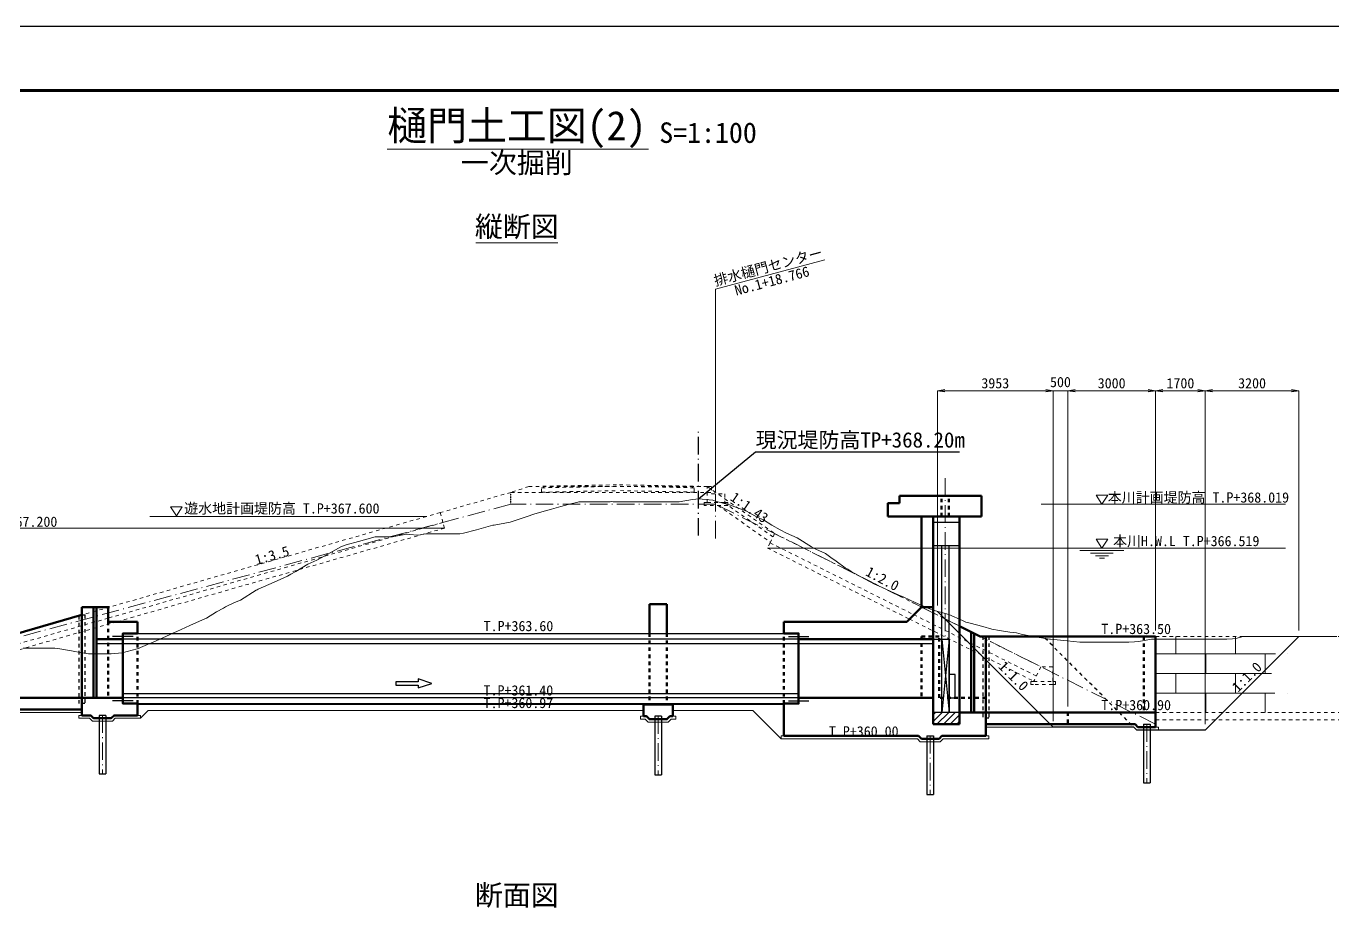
# Model space of a CAD drawing. Header units: millimetres. Extents: x 604133 to 1296463, y 247237 to 595748.
# Drawn here: x 740917 to 785585, y 276508 to 306637 of the extents above; entities that cross this region are included whole.
import ezdxf
from ezdxf.enums import TextEntityAlignment as Align

# ---------------------------------------------------------------- set-up
doc = ezdxf.new("R2010")
doc.units = ezdxf.units.MM
doc.header["$LTSCALE"] = 100
doc.header["$PDSIZE"] = 300
for name, pattern in [('56301', [0.5, 0.25, -0.25]), ('SXF_一点短鎖線', [9.25, 6, -1.5, 0.25, -1.5]), ('SXF_跳び破線', [12, 6, -6])]:
    doc.linetypes.add(name, pattern=pattern)
doc.layers.get('Defpoints').update_dxf_attribs({"color": 153})
for name, color, linetype, lineweight in [('D-BGD', 7, 'Continuous', 13), ('D-BMK', 2, 'SXF_一点短鎖線', 13), ('D-BYP-STR1', 2, 'Continuous', 13), ('D-BYP-STR3', 2, 'Continuous', 13), ('D-BYP-STR4', 6, 'Continuous', 25), ('D-BYP-STR6', 2, 'SXF_一点短鎖線', 13), ('D-BYP-STR7', 2, 'Continuous', 13), ('D-BYP-STR8', 150, 'Continuous', 25), ('D-STR', 1, 'Continuous', 50), ('D-STR-DIM', 7, 'Continuous', 13), ('D-STR-HTXT', 7, 'Continuous', 13), ('D-STR-STR7', 4, 'Continuous', 25), ('D-STR-TXT', 7, 'Continuous', 13), ('D-TTL', 2, 'Continuous', 140), ('D-TTL-LINE', 7, 'Continuous', 13), ('D-TTL-TXT', 7, 'Continuous', 13)]:
    doc.layers.add(name, color=color, linetype=linetype, lineweight=lineweight)
doc.styles.add('MS ゴシック', font='MS Gothic.ttf')
doc.styles.add('YOKO_GOTHIC', font='MS Gothic.ttf')
doc.styles.add('ＭＳ ゴシック', font='MS Gothic.ttf')
doc.dimstyles.new('DIM-100-F', dxfattribs={"dimscale": 100, "dimtxt": 3.5, "dimasz": 2.5, "dimexe": 0, "dimexo": 2, "dimgap": 0.8, "dimtad": 1, "dimdec": 0, "dimzin": 0, "dimdsep": 46, "dimtxsty": 'MS ゴシック', "dimblk": 'OPEN', "dimcen": 0.1, "dimclrd": 256, "dimclre": 256, "dimclrt": 256, "dimaunit": 1, "dimadec": 4, "dimazin": 0, "dimtfac": 1, "dimtdec": 0, "dimtmove": 2, "dimatfit": 3, "dimldrblk": 'OPEN', "dimfxl": 1, "dimtolj": 1, "dimtzin": 0, "dimlwd": -1, "dimlwe": -1, "dimarcsym": 2})

# ---------------------------------------------------------------- blocks, each defined once
blk = doc.blocks.new('_Open')
at = {"color": 0, "linetype": 'ByBlock', "lineweight": -2}
for p, q in [((-1, 0.17), (0, 0)), ((-1, -0.17), (0, 0)), ((0, 0), (-1, 0))]:
    blk.add_line(p, q, dxfattribs=at)
blk = doc.blocks.new('*D46')
at = {"layer": 'D-STR-DIM', "transparency": 16777216}
for p, q in [((779523, 285985), (779523, 294178)), ((779773, 294178), (780973, 294178)), ((781223, 282785), (781223, 294178))]:
    blk.add_line(p, q, dxfattribs=at)
at = {"layer": 'Defpoints', "color": 0, "transparency": 16777216}
for p in [(781223, 294178), (779523, 285785), (781223, 282585)]:
    blk.add_point(p, dxfattribs=at)
at = {"layer": 'D-STR-DIM', "transparency": 16777216, "xscale": 250, "yscale": 250, "zscale": 250, "rotation": 180}
blk.add_blockref('_Open', (779523, 294178), dxfattribs=at)
at = {"layer": 'D-STR-DIM', "transparency": 16777216, "xscale": 250, "yscale": 250, "zscale": 250}
blk.add_blockref('_Open', (781223, 294178), dxfattribs=at)
at = {"layer": 'D-STR-DIM', "transparency": 16777216, "insert": (780373, 294433), "char_height": 350, "attachment_point": 5, "style": 'MS ゴシック'}
blk.add_mtext('\\A1;1700', dxfattribs=at)
blk = doc.blocks.new('*D47')
at = {"layer": 'D-STR-DIM', "transparency": 16777216}
for p, q in [((781223, 282785), (781223, 294178)), ((781473, 294178), (784173, 294178)), ((784423, 285985), (784423, 294178))]:
    blk.add_line(p, q, dxfattribs=at)
at = {"layer": 'Defpoints', "color": 0, "transparency": 16777216}
for p in [(784423, 294178), (784423, 285785), (781223, 282585)]:
    blk.add_point(p, dxfattribs=at)
at = {"layer": 'D-STR-DIM', "transparency": 16777216, "xscale": 250, "yscale": 250, "zscale": 250, "rotation": 180}
blk.add_blockref('_Open', (781223, 294178), dxfattribs=at)
at = {"layer": 'D-STR-DIM', "transparency": 16777216, "xscale": 250, "yscale": 250, "zscale": 250}
blk.add_blockref('_Open', (784423, 294178), dxfattribs=at)
at = {"layer": 'D-STR-DIM', "transparency": 16777216, "insert": (782823, 294433), "char_height": 350, "attachment_point": 5, "style": 'MS ゴシック'}
blk.add_mtext('\\A1;3200', dxfattribs=at)
blk = doc.blocks.new('*D318')
at = {"layer": 'D-STR-DIM', "transparency": 16777216}
for p, q in [((776523, 283385), (776523, 294178)), ((779273, 294178), (776773, 294178)), ((779523, 285985), (779523, 294178))]:
    blk.add_line(p, q, dxfattribs=at)
at = {"layer": 'Defpoints', "color": 0, "transparency": 16777216}
for p in [(776523, 294178), (779523, 285785, 354000), (776523, 283185, 354000)]:
    blk.add_point(p, dxfattribs=at)
at = {"layer": 'D-STR-DIM', "transparency": 16777216, "xscale": 250, "yscale": 250, "zscale": 250, "rotation": 180}
blk.add_blockref('_Open', (776523, 294178), dxfattribs=at)
at = {"layer": 'D-STR-DIM', "transparency": 16777216, "xscale": 250, "yscale": 250, "zscale": 250}
blk.add_blockref('_Open', (779523, 294178), dxfattribs=at)
at = {"layer": 'D-STR-DIM', "transparency": 16777216, "insert": (778023, 294433), "char_height": 350, "attachment_point": 5, "style": 'MS ゴシック'}
blk.add_mtext('\\A1;3000', dxfattribs=at)
blk = doc.blocks.new('*D319')
at = {"layer": 'D-STR-DIM', "transparency": 16777216}
for p, q in [((775773, 294178), (775523, 294178)), ((776023, 282885), (776023, 294178)), ((776523, 294178), (776023, 294178)), ((776523, 283385), (776523, 294178)), ((776773, 294178), (777023, 294178))]:
    blk.add_line(p, q, dxfattribs=at)
at = {"layer": 'Defpoints', "color": 0, "transparency": 16777216}
for p in [(776023, 294178), (776523, 283185, 354000), (776023, 282685, 354000)]:
    blk.add_point(p, dxfattribs=at)
at = {"layer": 'D-STR-DIM', "transparency": 16777216, "xscale": 250, "yscale": 250, "zscale": 250}
blk.add_blockref('_Open', (776023, 294178), dxfattribs=at)
at = {"layer": 'D-STR-DIM', "transparency": 16777216, "xscale": 250, "yscale": 250, "zscale": 250, "rotation": 180}
blk.add_blockref('_Open', (776523, 294178), dxfattribs=at)
at = {"layer": 'D-STR-DIM', "transparency": 16777216, "insert": (776273, 294473), "char_height": 350, "attachment_point": 5, "style": 'MS ゴシック'}
blk.add_mtext('\\A1;500', dxfattribs=at)
blk = doc.blocks.new('*D320')
at = {"layer": 'D-STR-DIM', "transparency": 16777216}
for p, q in [((772070, 286839), (772070, 294178)), ((775773, 294178), (772320, 294178)), ((776023, 282885), (776023, 294178))]:
    blk.add_line(p, q, dxfattribs=at)
at = {"layer": 'Defpoints', "color": 0, "transparency": 16777216}
for p in [(772070, 294178), (772070, 286639, 354000), (776023, 282685, 354000)]:
    blk.add_point(p, dxfattribs=at)
at = {"layer": 'D-STR-DIM', "transparency": 16777216, "xscale": 250, "yscale": 250, "zscale": 250, "rotation": 180}
blk.add_blockref('_Open', (772070, 294178), dxfattribs=at)
at = {"layer": 'D-STR-DIM', "transparency": 16777216, "xscale": 250, "yscale": 250, "zscale": 250}
blk.add_blockref('_Open', (776023, 294178), dxfattribs=at)
at = {"layer": 'D-STR-DIM', "transparency": 16777216, "insert": (774046, 294433), "char_height": 350, "attachment_point": 5, "style": 'MS ゴシック'}
blk.add_mtext('\\A1;3953', dxfattribs=at)

msp = doc.modelspace()

# ---------------------------------------------------------------- hatches: boundary and pattern name
at = {"layer": 'D-BYP-STR1'}
h = msp.add_hatch(dxfattribs=at)
h.set_pattern_fill('ANSI31', color=256, scale=50)
h.set_pattern_definition([(45, (694537.68, 478495.27), (-112.2532, 112.2532), [])])
h.paths.add_polyline_path([(772822.9, 282785.5), (772822.9, 283185.5), (771922.9, 283185.5), (771922.9, 282785.5)])
at = {"layer": 'D-BYP-STR3', "linetype": 'SXF_跳び破線', "ltscale": 0.2}
h = msp.add_hatch(dxfattribs=at)
h.set_pattern_fill('AR-BRSTD', color=256, scale=10, angle=180)
h.set_pattern_definition([(180, (-130114.2, 0), (-8e-14, -677.418), []), (270, (-130114.2, 0), (1016, -677.418), [677.418, -677.418])])
edge = h.paths.add_edge_path()
edge.add_line((779522.9, 283185.5), (784039.2, 283185.5))
edge.add_arc((785279.4, 284485.5), 1796.7, 133.65213, 226.34787, ccw=False)
edge.add_line((784039.2, 285785.5), (779522.9, 285785.5))
edge.add_line((779522.9, 285785.5), (779522.9, 283185.5))

# ---------------------------------------------------------------- linework, layer by layer
at = {"layer": 'D-BGD', "linetype": 'Continuous', "lineweight": 13, "elevation": 354000}
msp.add_lwpolyline([(785725.2, 285785.5), (785393.5, 285785.5), (785148.5, 285785.5), (784967.3, 285785.5), (784571.8, 285785.5), (784350, 285785.5), (783995.1, 285785.5), (783963.9, 285785.5), (783418.4, 285785.5), (782960.5, 285785.5), (782885.1, 285785.5), (782841.7, 285785.5), (782518.9, 285785.5), (782265, 285716.2), (782152.7, 285705), (781957.1, 285685.5), (781688.3, 285685.5), (781325.1, 285685.5), (781111.6, 285685.5), (780953.7, 285685.5), (780534.9, 285685.5), (779969, 285685.5), (779958.2, 285685.5), (779950.3, 285685.5), (779381.5, 285685.5), (778946.9, 285610.1), (778804.8, 285599.6), (778612.9, 285585.5), (778228.1, 285585.5), (777943.5, 285585.5), (777651.4, 285585.5), (777256.7, 285585.5), (777074.7, 285585.5), (776940.1, 285585.5), (776498, 285629.5), (775936.7, 285685.5), (775921.3, 285687), (775900.6, 285689.1), (775344.6, 285785.5), (774933.3, 285856.8), (774767.9, 285901.9), (774544.5, 285924.2), (774191.2, 285985.5), (773929.9, 286030.8), (773614.5, 286116.9), (773188.4, 286233.3), (773037.8, 286274.4), (772926.5, 286324.1), (772461.1, 286531.8), (771923.1, 286678.8), (771884.4, 286693.2), (771832.2, 286712.6), (771307.7, 286946.8), (770919.7, 287120.1), (770731, 287204.3), (770476.1, 287318.1), (770154.3, 287461.7), (769916.3, 287568), (769577.6, 287753), (769120, 288002.9), (769000.9, 288076.7), (768912.9, 288131.3), (768602.6, 288354.5), (768424.3, 288482.9), (768236.4, 288618), (767909.5, 288764), (767847.6, 288797.8), (767763.9, 288843.5), (767270.9, 289149.1), (766906.1, 289312), (766694.2, 289427.7), (766407.8, 289584.1), (766117.5, 289764.1), (765902.7, 289860), (765540.8, 290057.6), (765051.6, 290239.9), (764964.1, 290279), (764899.3, 290296.7), (764484.9, 290409.8), (764387.4, 290436.5), (763895.8, 290485.5), (763810.7, 290477), (763695.5, 290465.5), (763234, 290385.5), (762892.4, 290385.5), (762657.3, 290385.5), (762339.4, 290385.5), (762080.6, 290385.5), (761889, 290385.5), (761503.9, 290385.5), (760983.3, 290385.5), (760927.2, 290389.6), (760885.6, 290385.5), (760350.5, 290385.5), (760179.6, 290385.5), (759882.2, 290385.5), (759813.3, 290385.5), (759773.8, 290374.7), (759447.1, 290285.5), (759197.1, 290217.2), (758878.8, 290130.3), (758620.4, 290059.7), (758271, 289964.3), (758043.7, 289885.5), (757875.4, 289827.1), (757467, 289685.5), (756914.9, 289589.7), (756890.3, 289585.5), (756872, 289582.3), (756313.6, 289429.8), (755868.6, 289308.3), (755736.9, 289285.5), (755558.8, 289285.5), (755160.2, 289285.5), (754865.2, 289285.5), (754686.3, 289285.5), (754583.5, 289285.5), (754320.1, 289239.8), (754006.8, 289271), (753953.9, 289276.3), (753861.8, 289260.3), (753430.1, 289185.5), (752858.4, 289185.5), (752853.4, 289185), (752846.5, 289183.1), (752276.7, 289027.5), (751855, 288912.4), (751700, 288854.6), (751490.4, 288740.1), (751123.3, 288539.6), (750851.6, 288391.3), (750546.6, 288255.1), (750134.3, 287999.5), (749969.9, 287909.7), (749848.2, 287843.3), (749393.2, 287640.1), (748844.8, 287395.3), (748816.5, 287379.8), (748778.2, 287358.9), (748239.8, 287025.2), (748094.4, 286960.3), (747841.4, 286847.3), (747728.1, 286796.8), (747663.1, 286749.9), (747422, 286618.3), (747086.4, 286410.2), (746838, 286299.3), (746509.7, 286152.7), (746065.9, 285954.6), (745933, 285895.3), (745834.6, 285851.4), (745356.3, 285637.8), (744831.2, 285403.4), (744779.6, 285380.3), (744709.8, 285361.3), (744202.9, 285222.8), (743827.8, 285185.5), (743626.2, 285185.5), (743353.7, 285185.5), (743049.5, 285185.5), (742824.4, 285224.5), (742472.8, 285285.5), (741997.5, 285367.9), (741896.1, 285378), (741821, 285385.5), (741502.4, 285385.5), (741319.4, 285385.5), (741136.2, 285385.5), (740817.6, 285385.5)], dxfattribs=at)
at = {"layer": 'D-BMK', "linetype": 'SXF_一点短鎖線'}
for p, q in [((764484.9, 289127.4, 354000), (764484.9, 292771.7, 354000)), ((772334.3, 291190.5, 354000), (772334.3, 285685.5, 354000)), ((743522.9, 283085.5, 354000), (743522.9, 281085.5, 354000)), ((762522.9, 283055.5, 354000), (762522.9, 281055.5, 354000)), ((779222.9, 282785.5, 354000), (779222.9, 280785.5, 354000)), ((771822.9, 282385.5, 354000), (771822.9, 280385.5, 354000))]:
    msp.add_line(p, q, dxfattribs=at)
at = {"layer": 'D-BYP-STR1', "lineweight": 25}
for p, q in [((772222.9, 285685.5, 354000), (772472.9, 283185.5, 354000)), ((772472.9, 285685.5, 354000), (772222.9, 283185.5, 354000)), ((772672.9, 284485.5, 354000), (772472.9, 284485.5, 354000)), ((772672.9, 283685.5, 354000), (772672.9, 284485.5, 354000)), ((772472.9, 283685.5, 354000), (772672.9, 283685.5, 354000))]:
    msp.add_line(p, q, dxfattribs=at)
at = {"layer": 'D-BYP-STR1', "lineweight": 25, "elevation": 354000}
msp.add_lwpolyline([(772222.9, 283185.5), (772222.9, 285685.5), (772472.9, 285685.5), (772472.9, 283185.5)], close=True, dxfattribs=at)
at = {"layer": 'D-BYP-STR3', "linetype": 'SXF_跳び破線', "ltscale": 0.2}
for p, q in [((758098.5, 290904.5, 354000), (757484.9, 290704.5, 354000)), ((758098.5, 290904.5, 354000), (761148.5, 290965.5, 354000)), ((758098.5, 290904.5, 354000), (764198.5, 290904.5, 354000)), ((758534.9, 290861.6, 354000), (761148.6, 290915.5, 354000)), ((758534.9, 290711.6, 354000), (758534.9, 290861.6, 354000)), ((758598.6, 290862.9, 354000), (758598.6, 290914.5, 354000)), ((764198.5, 290904.5, 354000), (761148.5, 290965.5, 354000)), ((763748.5, 290863.5, 354000), (761148.5, 290915.5, 354000)), ((763698.5, 290864.5, 354000), (763698.5, 290914.5, 354000)), ((763748.5, 290713.5, 354000), (763748.5, 290863.5, 354000)), ((764198.5, 290904.5, 354000), (764798.5, 290485.4, 354000)), ((757484.9, 290704.5, 354000), (755069.3, 290014.3, 354000)), ((757484.9, 290704.5, 354000), (764484.9, 290704.5, 354000)), ((758534.9, 290711.6, 354000), (761148.6, 290765.5, 354000)), ((763748.5, 290713.5, 354000), (761148.5, 290765.5, 354000)), ((764776.5, 290354.5, 354000), (766446.8, 289187.9, 354000)), ((764798.5, 290485.4, 354000), (766501.1, 289296.4, 354000)), ((755069.3, 290014.3, 354000), (743768.4, 286785.5, 354000)), ((755165.5, 289677.8, 354000), (755069.3, 290014.3, 354000)), ((764570.4, 290254.5, 354000), (766356.4, 289007.1, 354000)), ((755165.5, 289677.8, 354000), (743722.9, 286408.5, 354000)), ((755220.4, 289485.5, 354000), (744020.4, 286285.5, 354000)), ((755220.4, 289485.5, 354000), (755165.5, 289677.8, 354000)), ((766501.1, 289296.4, 354000), (771522.9, 286785.5, 354000)), ((743768.4, 286785.5, 354000), (731168.4, 283185.5, 354000)), ((771522.9, 286785.5, 354000), (775607.2, 284743.3, 354000)), ((743722.9, 286408.5, 354000), (731327.7, 282867, 354000)), ((771112.3, 286375.9, 354000), (775361.2, 284251.4, 354000)), ((771261.4, 286524.9, 354000), (775450.7, 284430.3, 354000)), ((744020.4, 286285.5, 354000), (731420.4, 282685.5, 354000)), ((779522.9, 285785.5, 354000), (819822.9, 285785.5, 354000)), ((779522.9, 283185.5, 354000), (819822.9, 283185.5, 354000)), ((779522.9, 282935.5, 354000), (799222.9, 282935.5, 354000))]:
    msp.add_line(p, q, dxfattribs=at)
at = {"layer": 'D-BYP-STR3', "linetype": 'SXF_跳び破線', "ltscale": 0.2, "elevation": 354000}
for points in [[(764348.5, 290654.5), (764798.5, 290654.5), (764798.5, 290354.5), (764198.5, 290354.5), (764198.5, 290904.5), (764348.5, 290904.5)], [(776007.2, 284243.3), (776007.2, 284743.3), (775607.2, 284743.3), (775357.2, 284243.3)]]:
    msp.add_lwpolyline(points, close=True, dxfattribs=at)
for points in [[(764798.5, 290354.5), (764898.5, 290354.5), (764898.5, 290254.5), (764098.5, 290254.5), (764098.5, 290354.5), (764198.5, 290354.5)], [(766501.1, 289296.4), (766344.5, 288983.4), (771261.4, 286524.9)], [(766344.5, 288983.4), (766255.1, 288804.5), (771112.3, 286375.9)], [(776007.2, 284243.3), (776107.2, 284243.3), (776107.2, 284143.3), (776007.2, 284143.3), (775357.2, 284143.3), (775257.2, 284143.3), (775257.2, 284243.3), (775357.2, 284243.3)]]:
    msp.add_lwpolyline(points, dxfattribs=at)
at = {"layer": 'D-BYP-STR4'}
for p, q in [((771922.9, 289685.5, 354000), (772822.9, 289685.5, 354000)), ((743637.9, 283085.5, 354000), (743407.9, 283085.5, 354000)), ((743407.9, 283085.5, 354000), (743407.9, 281085.5, 354000)), ((743637.9, 283085.5, 354000), (743637.9, 281085.5, 354000)), ((762407.9, 283055.5, 354000), (762407.9, 281055.5, 354000)), ((762637.9, 283055.5, 354000), (762407.9, 283055.5, 354000)), ((762637.9, 283055.5, 354000), (762637.9, 281055.5, 354000)), ((779107.9, 282785.5, 354000), (779107.9, 280785.5, 354000)), ((779107.9, 282785.5, 354000), (779337.9, 282785.5, 354000)), ((779337.9, 282785.5, 354000), (779337.9, 280785.5, 354000)), ((771707.9, 282385.5, 354000), (771707.9, 280385.5, 354000)), ((771707.9, 282385.5, 354000), (771937.9, 282385.5, 354000)), ((771937.9, 282385.5, 354000), (771937.9, 280385.5, 354000)), ((743407.9, 281085.5, 354000), (743637.9, 281085.5, 354000)), ((762407.9, 281055.5, 354000), (762637.9, 281055.5, 354000)), ((779107.9, 280785.5, 354000), (779337.9, 280785.5, 354000)), ((771707.9, 280385.5, 354000), (771937.9, 280385.5, 354000))]:
    msp.add_line(p, q, dxfattribs=at)
at = {"layer": 'D-BYP-STR4', "color": 6}
for p, q in [((771922.9, 288885.5, 354000), (772822.9, 288885.5, 354000)), ((772222.9, 283185.5, 354000), (772222.9, 288885.5, 354000)), ((772472.9, 283185.5, 354000), (772472.9, 288885.5, 354000)), ((744222.9, 285535.5, 354000), (743322.9, 285535.5, 354000)), ((771922.9, 285535.5, 354000), (767322.6, 285535.5, 354000)), ((771922.9, 285685.5, 354000), (772222.9, 285685.5, 354000))]:
    msp.add_line(p, q, dxfattribs=at)
at = {"layer": 'D-BYP-STR4', "linetype": 'SXF_跳び破線', "ltscale": 0.2}
for p, q in [((742722.9, 286486.8, 354000), (742722.9, 283485.5, 354000)), ((742822.9, 286515.3, 354000), (742922.9, 286515.3, 354000)), ((742922.9, 286515.3, 354000), (742922.9, 283485.5, 354000)), ((773622.9, 285785.5, 354000), (773622.9, 282985.5, 354000)), ((773822.9, 285785.5, 354000), (773822.9, 282985.5, 354000)), ((742922.9, 283485.5, 30140), (742722.9, 283485.5, 30140)), ((773822.9, 282985.5, 30140), (773622.9, 282985.5, 30140))]:
    msp.add_line(p, q, dxfattribs=at)
at = {"layer": 'D-BYP-STR4', "color": 6, "ltscale": 1500}
msp.add_line((772822.9, 283185.5, 354000), (771922.9, 283185.5, 354000), dxfattribs=at)
at = {"layer": 'D-BYP-STR6', "linetype": 'SXF_一点短鎖線', "elevation": 354000}
msp.add_lwpolyline([(779522.9, 282785.5), (771724.9, 286684.5), (764484.9, 290304.5), (757484.9, 290304.5), (731514.6, 283285.5)], dxfattribs=at)
at = {"layer": 'D-BYP-STR7'}
for p, q in [((744722.9, 283455.5, 354000), (766822.6, 283455.5, 354000)), ((744822.9, 282985.5, 354000), (745092.9, 283255.5, 354000)), ((745092.9, 283255.5, 354000), (762022.9, 283255.5, 354000)), ((763022.9, 283255.5, 354000), (765752.6, 283255.5, 354000)), ((765752.6, 283255.5, 354000), (766722.6, 282285.5, 354000)), ((733522.9, 283185.5, 354000), (742822.9, 283185.5, 354000)), ((743222.9, 282985.5, 354000), (743822.9, 282985.5, 354000)), ((766822.6, 282385.5, 354000), (766722.6, 282385.5, 354000)), ((766722.6, 282285.5, 354000), (766722.6, 282385.5, 354000)), ((778781.5, 282685.5, 354000), (773722.9, 282685.5, 354000)), ((773822.9, 282385.5, 354000), (773722.9, 282385.5, 354000)), ((773822.9, 282385.5, 354000), (773822.9, 282285.5, 354000)), ((778781.5, 282685.5, 354000), (778881.5, 282585.5, 354000)), ((778881.5, 282585.5, 354000), (779622.9, 282585.5, 354000)), ((779522.9, 282685.5, 354000), (779622.9, 282685.5, 354000)), ((779622.9, 282685.5, 354000), (779622.9, 282585.5, 354000)), ((771381.5, 282285.5, 354000), (766722.6, 282285.5, 354000)), ((771381.5, 282285.5, 354000), (771481.5, 282185.5, 354000)), ((771481.5, 282185.5, 354000), (772164.4, 282185.5, 354000)), ((772164.4, 282185.5, 354000), (772264.4, 282285.5, 354000)), ((773822.9, 282285.5, 354000), (772264.4, 282285.5, 354000))]:
    msp.add_line(p, q, dxfattribs=at)
at = {"layer": 'D-BYP-STR7', "elevation": 354000}
for points in [[(742722.9, 282985.5), (742722.9, 283085.5), (742822.9, 283085.5)], [(742722.9, 282985.5), (743081.5, 282985.5), (743181.5, 282885.5), (743864.4, 282885.5), (743964.4, 282985.5), (744822.9, 282985.5)], [(744822.9, 282985.5), (744822.9, 283085.5), (744722.9, 283085.5)], [(763022.9, 283055.5), (763122.9, 283055.5), (763122.9, 282955.5), (762964.4, 282955.5), (762864.4, 282855.5), (762181.5, 282855.5), (762081.5, 282955.5), (761922.9, 282955.5), (761922.9, 283055.5), (762022.9, 283055.5)]]:
    msp.add_lwpolyline(points, dxfattribs=at)
at = {"layer": 'D-BYP-STR8'}
for p, q in [((744722.9, 285885.5, 354000), (766822.6, 285885.5, 354000)), ((767322.6, 285685.5, 354000), (744222.9, 285685.5, 354000)), ((767322.6, 283685.5, 354000), (744222.9, 283685.5, 354000)), ((744722.9, 283485.5, 354000), (766822.6, 283485.5, 354000))]:
    msp.add_line(p, q, dxfattribs=at)
at = {"layer": 'D-BYP-STR8', "color": 2}
for p, q in [((744572.9, 285785.5, 354000), (743872.9, 285785.5, 354000)), ((767322.6, 285535.5, 354000), (744222.9, 285535.5, 354000)), ((766972.6, 285785.5, 354000), (767672.6, 285785.5, 354000)), ((744222.9, 283835.5, 354000), (767322.6, 283835.5, 354000)), ((744572.9, 283585.5, 354000), (743872.9, 283585.5, 354000)), ((766972.6, 283585.5, 354000), (767672.6, 283585.5, 354000))]:
    msp.add_line(p, q, dxfattribs=at)
at = {"layer": 'D-BYP-STR8', "elevation": 354000}
for points in [[(744722.9, 285885.5), (744222.9, 285885.5), (744222.9, 283485.5), (744722.9, 283485.5)], [(766822.6, 283485.5), (767322.6, 283485.5), (767322.6, 285885.5), (766822.6, 285885.5)]]:
    msp.add_lwpolyline(points, dxfattribs=at)
at = {"layer": 'D-STR'}
for p, q in [((770772.9, 290585.5, 354000), (773572.9, 290585.5, 354000)), ((770772.9, 290585.5, 354000), (770772.9, 290335.5, 354000)), ((773572.9, 290585.5, 354000), (773572.9, 289885.5, 354000)), ((770372.9, 289885.5, 354000), (773572.9, 289885.5, 354000)), ((771522.9, 289885.5, 354000), (771522.9, 286785.5, 354000)), ((771922.9, 289885.5, 354000), (771922.9, 282785.5, 354000)), ((772822.9, 289885.5, 354000), (772822.9, 282785.5, 354000)), ((742822.9, 286785.5, 354000), (743722.9, 286785.5, 354000)), ((742822.9, 286785.5, 354000), (742822.9, 283085.5, 354000)), ((743222.9, 286785.5, 354000), (743222.9, 283685.5, 354000)), ((743322.9, 286785.5, 354000), (743322.9, 283685.5, 354000)), ((743768.4, 286785.5, 354000), (743722.9, 286785.5, 354000)), ((762222.9, 286885.5, 354000), (762222.9, 285885.5, 354000)), ((762822.9, 286885.5, 354000), (762222.9, 286885.5, 354000)), ((762822.9, 286885.5, 354000), (762822.9, 285885.5, 354000)), ((771522.9, 286785.5, 354000), (771022.9, 286285.5, 354000)), ((771522.9, 286785.5, 354000), (771922.9, 286785.5, 354000)), ((744722.9, 286285.5, 354000), (743722.9, 286285.5, 354000)), ((744722.9, 286285.5, 354000), (744722.9, 285885.5, 354000)), ((766822.6, 285885.5, 354000), (766822.6, 286285.5, 354000)), ((766822.6, 286285.5, 354000), (771022.9, 286285.5, 354000)), ((766822.6, 286085.5, 354000), (766822.6, 286185.5, 354000)), ((772822.9, 286135.5, 354000), (772822.9, 282785.5, 354000)), ((772822.9, 286135.5, 354000), (773522.9, 285785.5, 354000)), ((773222.9, 283185.5, 354000), (773222.9, 285935.5, 354000)), ((773322.9, 283185.5, 354000), (773322.9, 285885.5, 354000)), ((744222.9, 285685.5, 354000), (743322.9, 285685.5, 354000)), ((771922.9, 285685.5, 354000), (767322.6, 285685.5, 354000)), ((773522.9, 285785.5, 354000), (779522.9, 285785.5, 354000)), ((773722.9, 285785.5, 354000), (773722.9, 282385.5, 354000)), ((779522.9, 285785.5, 354000), (779522.9, 282685.5, 354000)), ((744222.9, 283685.5, 354000), (731122.9, 283685.5, 354000)), ((771922.9, 283685.5, 354000), (767322.6, 283685.5, 354000)), ((731322.9, 283285.5, 354000), (742822.9, 283285.5, 354000)), ((742822.9, 283285.5, 354000), (738745.8, 283285.5, 354000)), ((744722.9, 283485.5, 354000), (744722.9, 283085.5, 354000)), ((762022.9, 283455.5, 354000), (762022.9, 283055.5, 354000)), ((763022.9, 283455.5, 354000), (762022.9, 283455.5, 354000)), ((763022.9, 283455.5, 354000), (763022.9, 283055.5, 354000)), ((766822.6, 283485.5, 354000), (766822.6, 282385.5, 354000)), ((772822.9, 282785.5, 354000), (771922.9, 282785.5, 354000)), ((779522.9, 283185.5, 354000), (772822.9, 283185.5, 354000)), ((778822.9, 282785.5, 354000), (773722.9, 282785.5, 354000)), ((778822.9, 282785.5, 354000), (778922.9, 282685.5, 354000)), ((771422.9, 282385.5, 354000), (766822.6, 282385.5, 354000)), ((771422.9, 282385.5, 354000), (771522.9, 282285.5, 354000)), ((772122.9, 282285.5, 354000), (772222.9, 282385.5, 354000)), ((773722.9, 282385.5, 354000), (772222.9, 282385.5, 354000)), ((778922.9, 282685.5, 354000), (779522.9, 282685.5, 354000)), ((771522.9, 282285.5, 354000), (772122.9, 282285.5, 354000))]:
    msp.add_line(p, q, dxfattribs=at)
at = {"layer": 'D-STR', "linetype": 'SXF_跳び破線', "ltscale": 0.2}
for p, q in [((772209.3, 289885.5, 354000), (772209.3, 290585.5, 354000)), ((772459.3, 289885.5, 354000), (772459.3, 290585.5, 354000)), ((743722.9, 286285.5, 354000), (743722.9, 283685.5, 354000)), ((744722.9, 283485.5, 354000), (744722.9, 285885.5, 354000)), ((762222.9, 285885.5, 354000), (762222.9, 283455.5, 354000)), ((762822.9, 285885.5, 354000), (762822.9, 283455.5, 354000)), ((766822.6, 283485.5, 354000), (766822.6, 285885.5, 354000)), ((779122.9, 285785.5, 354000), (779122.9, 283185.5, 354000)), ((776522.9, 283185.5, 354000), (776522.9, 282785.5, 354000))]:
    msp.add_line(p, q, dxfattribs=at)
at = {"layer": 'D-STR', "color": 1}
msp.add_line((743722.9, 286785.5, 354000), (743722.9, 286285.5, 354000), dxfattribs=at)
at = {"layer": 'D-STR', "ltscale": 1500}
msp.add_line((734668.4, 284185.5, 354000), (742822.9, 286515.3, 354000), dxfattribs=at)
at = {"layer": 'D-STR', "elevation": 354000}
for points in [[(770772.9, 290335.5), (770372.9, 290335.5), (770372.9, 289885.5)], [(744722.9, 285885.5), (744222.9, 285885.5), (744222.9, 283485.5), (744722.9, 283485.5)], [(766822.6, 283485.5), (767322.6, 283485.5), (767322.6, 285885.5), (766822.6, 285885.5)], [(742822.9, 283085.5), (743122.9, 283085.5), (743222.9, 282985.5), (743822.9, 282985.5), (743922.9, 283085.5), (744722.9, 283085.5)], [(762022.9, 283055.5), (762122.9, 283055.5), (762222.9, 282955.5), (762822.9, 282955.5), (762922.9, 283055.5), (763022.9, 283055.5)]]:
    msp.add_lwpolyline(points, dxfattribs=at)
at = {"layer": 'D-STR', "linetype": 'SXF_跳び破線', "ltscale": 0.2, "elevation": 354000}
msp.add_lwpolyline([(773722.9, 283685.5), (772122.9, 283685.5), (772122.9, 285785.5), (771522.9, 285785.5), (771522.9, 283685.5)], dxfattribs=at)
at = {"layer": 'D-STR-HTXT', "color": 7, "linetype": 'Continuous', "lineweight": 18}
msp.add_line((764485, 297651.4, 354000), (764484.9, 290704.5, 354000), dxfattribs=at)
at = {"layer": 'D-STR-HTXT', "linetype": 'Continuous'}
for p, q in [((777890, 290604.5, 354000), (777490, 290604.5, 354000)), ((777690, 290304.5, 354000), (777490, 290604.5, 354000)), ((777690, 290304.5, 354000), (777890, 290604.5, 354000)), ((746251.5, 290207.3, 354000), (745851.5, 290207.3, 354000)), ((746051.5, 289907.3, 354000), (745851.5, 290207.3, 354000)), ((746051.5, 289907.3, 354000), (746251.5, 290207.3, 354000)), ((783961, 290304.5, 354000), (775618.1, 290304.5, 354000)), ((745148.6, 289885.5, 354000), (754618.4, 289885.5, 354000))]:
    msp.add_line(p, q, dxfattribs=at)
at = {"layer": 'D-STR-HTXT'}
for p, q in [((735287.8, 289485.5, 354000), (755220.4, 289485.5, 354000)), ((777890, 289104.5, 354000), (777490, 289104.5, 354000)), ((777690, 288804.5, 354000), (777490, 289104.5, 354000)), ((777690, 288804.5, 354000), (777890, 289104.5, 354000)), ((766255.1, 288804.5, 354000), (783961, 288804.5, 354000)), ((778440, 288716.5, 354000), (776940, 288716.5, 354000)), ((778080, 288628.5, 354000), (777300, 288628.5, 354000)), ((777910, 288540.5, 354000), (777470, 288540.5, 354000)), ((777778, 288452.5, 354000), (777602, 288452.5, 354000))]:
    msp.add_line(p, q, dxfattribs=at)
at = {"layer": 'D-STR-HTXT', "lineweight": -2}
for p, q in [((754315.7, 284235.3, 354000), (753559.3, 284235.3, 354000)), ((753559.3, 284235.3, 354000), (753559.3, 284118.6, 354000)), ((753559.3, 284118.6, 354000), (754315.7, 284118.6, 354000)), ((754782.3, 284176.9, 354000), (754315.7, 284330.5, 354000)), ((754315.7, 284330.5, 354000), (754315.7, 284235.3, 354000)), ((754315.7, 284023.3, 354000), (754782.3, 284176.9, 354000)), ((754315.7, 284118.6, 354000), (754315.7, 284023.3, 354000))]:
    msp.add_line(p, q, dxfattribs=at)
at = {"layer": 'D-STR-STR7', "elevation": 354000}
msp.add_lwpolyline([(784422.5, 285785.5), (781222.5, 282585.5), (778881.5, 282585.5), (778781.5, 282685.5), (776022.9, 282685.5), (772069.7, 286638.7)], dxfattribs=at)
at = {"layer": 'D-STR-TXT'}
msp.add_line((764485, 297651.4, 354000), (768219.9, 298652.2, 354000), dxfattribs=at)
at = {"layer": 'D-TTL'}
msp.add_line((717688.5, 304436.9, 354000), (797688.5, 304436.9, 354000), dxfattribs=at)
at = {"layer": 'D-TTL-LINE'}
for p, q in [((753255.1, 302436.9, 354000), (762188.5, 302436.9, 354000)), ((756288.5, 299228.2, 354000), (759088.5, 299228.2, 354000))]:
    msp.add_line(p, q, dxfattribs=at)
at = {"layer": 'Defpoints', "color": 1}
msp.add_line((715638.5, 306636.9, 354000), (799738.5, 306636.9, 354000), dxfattribs=at)
at = {"layer": 'Defpoints', "linetype": 'SXF_一点短鎖線'}
msp.add_line((763895.8, 289227.4, 354000), (763895.8, 292871.7, 354000), dxfattribs=at)
at = {"layer": 'Defpoints', "ltscale": 0.2}
for p, q in [((763895.8, 290485.5, 354000), (765845.8, 292090.9, 354000)), ((765845.8, 292090.9, 354000), (772820.6, 292090.9, 354000))]:
    msp.add_line(p, q, dxfattribs=at)
at = {"layer": 'Defpoints', "linetype": '56301', "ltscale": 0.2}
msp.add_line((757484.9, 290304.5, 354000), (757484.9, 290704.5, 354000), dxfattribs=at)
at = {"layer": 'Defpoints', "linetype": 'SXF_跳び破線', "ltscale": 0.2}
msp.add_line((778881.5, 282585.5, 354000), (775752.2, 285714.8, 354000), dxfattribs=at)

# ---------------------------------------------------------------- texts
at = {"layer": 'D-STR-TXT'}
for s, rotation, style, p in [('排水樋門センター', 15, 'MS ゴシック', (766352.5, 298151.8, 569906.7)), ('1:1.0', 315, 'YOKO_GOTHIC', (774472.9, 284235.5, 354000)), ('1:1.0', 45, 'YOKO_GOTHIC', (782841.1, 284203.7, 354000))]:
    msp.add_text(s, height=350, rotation=rotation, dxfattribs=dict(at, style=style)).set_placement(p, align=Align.BOTTOM_CENTER)
at = {"layer": 'D-STR-TXT', "style": 'MS ゴシック'}
msp.add_text('No.1+18.766', height=350, rotation=15, dxfattribs=at).set_placement((766365.4, 298103.5, 569906.7), align=Align.TOP_CENTER)
at = {"layer": 'D-STR-TXT', "style": 'ＭＳ ゴシック'}
for s, p in [('遊水地計画堤防高 T.P+367.600', (746320.1, 289982.4, 354000)), ('T.P+361.40', (756553.7, 283764.4, 354000)), ('T.P+360.97', (756553.7, 283334.4, 354000))]:
    msp.add_text(s, height=350, dxfattribs=at).set_placement(p)
for s, rotation, p in [('1:1.43', 325.06938, (764956.1, 290457.4, 354000)), ('1:3.5', 15.9454, (748798.1, 288222.5, 354000)), ('1:2.0', 332, (769582.5, 287881.5, 354000))]:
    msp.add_text(s, height=350, rotation=rotation, dxfattribs=at).set_placement(p)
at = {"layer": 'D-STR-TXT', "ltscale": 0.01, "style": 'ＭＳ ゴシック'}
for s, p in [('本川計画堤防高 T.P+368.019', (777889.4, 290357.1, 354000)), ('遊水地H.W.L T.P+367.200', (736503.9, 289528.6, 354000)), ('本川H.W.L T.P+366.519', (778071.5, 288868, 354000)), ('T.P+363.60', (756555.1, 285964.4, 354000)), ('T.P+363.50', (777670.6, 285864.4, 354000)), ('T.P+360.90', (777670.6, 283264.4, 354000)), ('T.P+360.00', (768358.6, 282364.4, 354000))]:
    msp.add_text(s, height=350, dxfattribs=at).set_placement(p)
at = {"layer": 'D-TTL-TXT', "style": 'MS ゴシック'}
for s, height, p in [('樋門土工図(2)', 1000, (757688.5, 302436.9, 354000)), ('S=1:100', 700, (764226.6, 302436.9, 354000)), ('一次掘削', 700, (757688.5, 301410.4, 354000)), ('縦断図', 700, (757688.5, 299228.2, 354000)), ('断面図', 700, (757688.5, 276383, 354000))]:
    msp.add_text(s, height=height, dxfattribs=at).set_placement(p, align=Align.BOTTOM_CENTER)
at = {"layer": 'Defpoints', "ltscale": 0.01, "style": 'ＭＳ ゴシック'}
msp.add_text('現況堤防高TP+368.20m', height=525, dxfattribs=at).set_placement((765852.9, 292236.7, 354000))

# ---------------------------------------------------------------- dimensions: what is measured, and where the dimension line sits
at = {"layer": 'D-STR-DIM'}
for base, p1, p2, picture, middle in [((772069.7, 294177.7), (776022.9, 282685.5, 354000), (772069.7, 286638.7, 354000), '*D320', (774046.3, 294432.7)), ((776022.9, 294177.7), (776522.9, 283185.5, 354000), (776022.9, 282685.5, 354000), '*D319', (776272.9, 294472.7)), ((776522.9, 294177.7), (779522.9, 285785.5, 354000), (776522.9, 283185.5, 354000), '*D318', (778022.9, 294432.7)), ((781222.5, 294177.7, 354000), (779522.9, 285785.5, 354000), (781222.5, 282585.5, 354000), '*D46', (780372.7, 294432.7, 354000))]:
    dim = msp.add_linear_dim(base=base, p1=p1, p2=p2, dimstyle='DIM-100-F', dxfattribs=at)
    dim.commit()
    dim.dimension.update_dxf_attribs({"geometry": picture, "text_midpoint": middle})
dim = msp.add_linear_dim(base=(784422.5, 294177.7, 354000), p1=(781222.5, 282585.5, 354000), p2=(784422.5, 285785.5, 354000), dimstyle='DIM-100-F', override={"dimrnd": 10}, dxfattribs=at)
dim.commit()
dim.dimension.update_dxf_attribs({"geometry": '*D47', "text_midpoint": (782822.5, 294432.7, 354000)})

doc.saveas('drawing.dxf')
